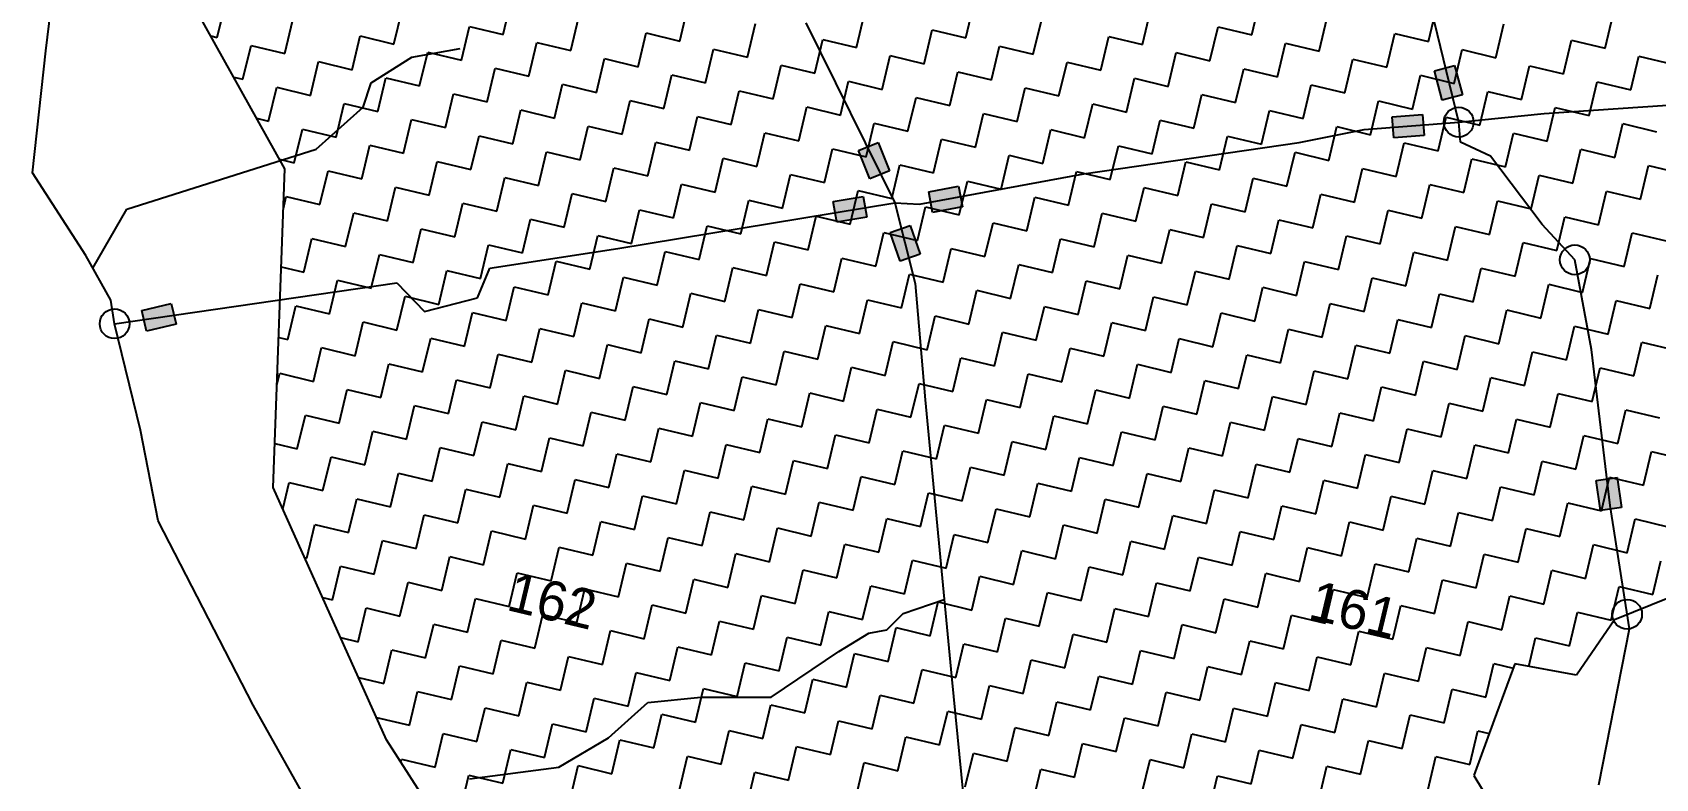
# Model space of a CAD drawing. Header units: metres. Extents: x 318142 to 321969, y 1858939 to 1863690.
# Drawn here: x 318315 to 319083, y 1861377 to 1861730 of the extents above; entities that cross this region are included whole.
import ezdxf

# ---------------------------------------------------------------- set-up
doc = ezdxf.new("R2010")
doc.units = ezdxf.units.M
for name, color, linetype in [('LINE_WATER', 4, 'Continuous'), ('POLY_HATCH', 12, 'Continuous'), ('POLY_PARCEL', 6, 'Continuous'), ('TEXT_PARCEL', 7, 'Continuous'), ('V_BOUND_LINE', 7, 'Continuous')]:
    doc.layers.add(name, color=color, linetype=linetype)
doc.styles.add('TEXT_MAP', font='')
doc.styles.get('TEXT_MAP').set_extended_font_data('Kruti Dev 050')

msp = doc.modelspace()

# ---------------------------------------------------------------- hatches: boundary and pattern name
for points in [[(318982.4, 1861697.92), (318992.02, 1861700.46), (318988.36, 1861714.37), (318978.74, 1861711.84)], [(318973.88, 1861681.31), (318973.11, 1861691.23), (318958.77, 1861690.11), (318959.54, 1861680.19)], [(318711.69, 1861660.8), (318720.92, 1861664.52), (318715.56, 1861677.86), (318706.32, 1861674.15)], [(318739.48, 1861654.64), (318741.28, 1861644.85), (318755.43, 1861647.45), (318753.63, 1861657.24)], [(318710.18, 1861642.57), (318708.53, 1861652.38), (318694.34, 1861649.99), (318696, 1861640.18)], [(318730.68, 1861638.62), (318721.29, 1861635.33), (318726.04, 1861621.75), (318735.43, 1861625.04)], [(318367.1, 1861598.44), (318369.37, 1861588.75), (318383.38, 1861592.03), (318381.11, 1861601.71)], [(319057.4, 1861503.86), (319067.25, 1861505.27), (319065.22, 1861519.51), (319055.37, 1861518.1)]]:
    msp.add_hatch(color=256).paths.add_polyline_path(points)

# ---------------------------------------------------------------- linework, layer by layer
for p, q in [((318978.74, 1861711.84), (318988.36, 1861714.37)), ((318982.4, 1861697.92), (318978.74, 1861711.84)), ((318988.36, 1861714.37), (318992.02, 1861700.46)), ((318992.02, 1861700.46), (318982.4, 1861697.92)), ((318958.77, 1861690.11), (318973.11, 1861691.23)), ((318959.54, 1861680.19), (318958.77, 1861690.11)), ((318973.11, 1861691.23), (318973.88, 1861681.31)), ((318973.88, 1861681.31), (318959.54, 1861680.19)), ((318706.32, 1861674.15), (318715.56, 1861677.86)), ((318711.69, 1861660.8), (318706.32, 1861674.15)), ((318715.56, 1861677.86), (318720.92, 1861664.52)), ((318720.92, 1861664.52), (318711.69, 1861660.8)), ((318739.48, 1861654.64), (318753.63, 1861657.24)), ((318753.63, 1861657.24), (318755.43, 1861647.45)), ((318694.34, 1861649.99), (318708.53, 1861652.38)), ((318696, 1861640.18), (318694.34, 1861649.99)), ((318708.53, 1861652.38), (318710.18, 1861642.57)), ((318741.28, 1861644.85), (318739.48, 1861654.64)), ((318710.18, 1861642.57), (318696, 1861640.18)), ((318755.43, 1861647.45), (318741.28, 1861644.85)), ((318721.29, 1861635.33), (318730.68, 1861638.62)), ((318726.04, 1861621.75), (318721.29, 1861635.33)), ((318730.68, 1861638.62), (318735.43, 1861625.04)), ((318735.43, 1861625.04), (318726.04, 1861621.75)), ((318367.1, 1861598.44), (318381.11, 1861601.71)), ((318369.37, 1861588.75), (318367.1, 1861598.44)), ((318381.11, 1861601.71), (318383.38, 1861592.03)), ((318383.38, 1861592.03), (318369.37, 1861588.75)), ((319055.37, 1861518.1), (319065.22, 1861519.51)), ((319065.22, 1861519.51), (319067.25, 1861505.27)), ((319057.4, 1861503.86), (319055.37, 1861518.1)), ((319067.25, 1861505.27), (319057.4, 1861503.86))]:
    msp.add_line(p, q)
for centre in [(318990.27, 1861687.57), (319045.23, 1861622.41), (318354.28, 1861592.2), (319069.95, 1861454.77)]:
    msp.add_circle(centre, 7.04)
at = {"layer": 'LINE_WATER'}
for p, q in [((318494.96, 1861718.36), (318517.84, 1861722.45)), ((318475.69, 1861706.18), (318494.96, 1861718.36)), ((318471.85, 1861694.57), (318475.69, 1861706.18)), ((318449.69, 1861674.8), (318471.85, 1861694.57)), ((318360.09, 1861646.45), (318449.69, 1861674.8)), ((318344, 1861618.5), (318360.09, 1861646.45)), ((318727.36, 1861455.2), (318746.85, 1861461.71)), ((318719.68, 1861447.48), (318727.36, 1861455.2)), ((318696.95, 1861437.15), (318711.11, 1861445.84)), ((318711.11, 1861445.84), (318719.68, 1861447.48)), ((318664.96, 1861415.61), (318696.95, 1861437.15)), ((318587.97, 1861396.34), (318606.55, 1861413.07)), ((318606.55, 1861413.07), (318631.64, 1861415.62)), ((318631.64, 1861415.62), (318664.96, 1861415.61)), ((318564.44, 1861382.47), (318587.97, 1861396.34)), ((318522.13, 1861376.96), (318564.44, 1861382.47))]:
    msp.add_line(p, q, dxfattribs=at)
at = {"layer": 'POLY_HATCH'}
for p, q in [((318434.85, 1861665.42), (318387.99, 1861749.61)), ((318429.29, 1861514.69), (318434.85, 1861665.42)), ((318482.99, 1861395.42), (318429.29, 1861514.69)), ((319090.23, 1861462.7), (319064.02, 1861452.07)), ((319064.02, 1861452.07), (319045.95, 1861425.97)), ((319016.78, 1861431.25), (319007.09, 1861404.84)), ((319045.95, 1861425.97), (319016.78, 1861431.25)), ((319007.09, 1861404.84), (318997.4, 1861378.43)), ((318540.68, 1861305.6), (318482.99, 1861395.42)), ((318997.4, 1861378.43), (319012.01, 1861354.66))]:
    msp.add_line(p, q, dxfattribs=at)
at = {"layer": 'POLY_HATCH', "linetype": 'Continuous'}
for p, q in [((318402.87, 1861727.62), (318406.68, 1861743.58)), ((318538.16, 1861729.04), (318541.97, 1861745)), ((318621.77, 1861725.94), (318625.58, 1861741.9)), ((318757.06, 1861727.36), (318760.87, 1861743.32)), ((318892.35, 1861728.78), (318896.17, 1861744.74)), ((318975.96, 1861725.68), (318979.77, 1861741.64)), ((318434.79, 1861719.99), (318438.6, 1861735.95)), ((318486.47, 1861724.52), (318490.29, 1861740.48)), ((318570.08, 1861721.42), (318573.89, 1861737.37)), ((318653.68, 1861718.31), (318657.5, 1861734.27)), ((318705.37, 1861722.84), (318709.18, 1861738.79)), ((318788.98, 1861719.73), (318792.79, 1861735.69)), ((318840.67, 1861724.26), (318844.48, 1861740.22)), ((318924.27, 1861721.15), (318928.08, 1861737.11)), ((319007.88, 1861718.05), (319011.69, 1861734.01)), ((319059.56, 1861722.58), (319063.38, 1861738.53)), ((318399.82, 1861728.35), (318402.87, 1861727.62)), ((318466.7, 1861712.37), (318470.51, 1861728.33)), ((318470.51, 1861728.33), (318486.47, 1861724.52)), ((318518.39, 1861716.89), (318522.2, 1861732.85)), ((318522.2, 1861732.85), (318538.16, 1861729.04)), ((318602, 1861713.79), (318605.81, 1861729.75)), ((318605.81, 1861729.75), (318621.77, 1861725.94)), ((318685.6, 1861710.69), (318689.41, 1861726.65)), ((318689.41, 1861726.65), (318705.37, 1861722.84)), ((318737.29, 1861715.21), (318741.1, 1861731.17)), ((318741.1, 1861731.17), (318757.06, 1861727.36)), ((318820.89, 1861712.11), (318824.71, 1861728.07)), ((318824.71, 1861728.07), (318840.67, 1861724.26)), ((318872.58, 1861716.63), (318876.39, 1861732.59)), ((318876.39, 1861732.59), (318892.35, 1861728.78)), ((318956.19, 1861713.53), (318960, 1861729.49)), ((318960, 1861729.49), (318975.96, 1861725.68)), ((319039.79, 1861710.43), (319043.61, 1861726.39)), ((319043.61, 1861726.39), (319059.56, 1861722.58)), ((318415.01, 1861707.85), (318418.83, 1861723.81)), ((318418.83, 1861723.81), (318434.79, 1861719.99)), ((318498.62, 1861704.75), (318502.43, 1861720.7)), ((318502.43, 1861720.7), (318518.39, 1861716.89)), ((318550.31, 1861709.27), (318554.12, 1861725.23)), ((318554.12, 1861725.23), (318570.08, 1861721.42)), ((318633.91, 1861706.17), (318637.73, 1861722.13)), ((318637.73, 1861722.13), (318653.68, 1861718.31)), ((318717.52, 1861703.07), (318721.33, 1861719.02)), ((318721.33, 1861719.02), (318737.29, 1861715.21)), ((318769.21, 1861707.59), (318773.02, 1861723.55)), ((318773.02, 1861723.55), (318788.98, 1861719.73)), ((318852.81, 1861704.49), (318856.62, 1861720.44)), ((318856.62, 1861720.44), (318872.58, 1861716.63)), ((318904.5, 1861709.01), (318908.31, 1861724.97)), ((318908.31, 1861724.97), (318924.27, 1861721.15)), ((318988.11, 1861705.91), (318991.92, 1861721.86)), ((318991.92, 1861721.86), (319007.88, 1861718.05)), ((319071.71, 1861702.8), (319075.52, 1861718.76)), ((319075.52, 1861718.76), (319091.48, 1861714.95)), ((318446.93, 1861700.22), (318450.74, 1861716.18)), ((318450.74, 1861716.18), (318466.7, 1861712.37)), ((318530.54, 1861697.12), (318534.35, 1861713.08)), ((318534.35, 1861713.08), (318550.31, 1861709.27)), ((318582.23, 1861701.64), (318586.04, 1861717.6)), ((318586.04, 1861717.6), (318602, 1861713.79)), ((318665.83, 1861698.54), (318669.64, 1861714.5)), ((318669.64, 1861714.5), (318685.6, 1861710.69)), ((318749.44, 1861695.44), (318753.25, 1861711.4)), ((318753.25, 1861711.4), (318769.21, 1861707.59)), ((318801.12, 1861699.96), (318804.94, 1861715.92)), ((318804.94, 1861715.92), (318820.89, 1861712.11)), ((318884.73, 1861696.86), (318888.54, 1861712.82)), ((318888.54, 1861712.82), (318904.5, 1861709.01)), ((318936.42, 1861701.38), (318940.23, 1861717.34)), ((318940.23, 1861717.34), (318956.19, 1861713.53)), ((319020.02, 1861698.28), (319023.83, 1861714.24)), ((319023.83, 1861714.24), (319039.79, 1861710.43)), ((318410.65, 1861708.89), (318415.01, 1861707.85)), ((318427.16, 1861688.08), (318430.97, 1861704.04)), ((318430.97, 1861704.04), (318446.93, 1861700.22)), ((318478.85, 1861692.6), (318482.66, 1861708.56)), ((318482.66, 1861708.56), (318498.62, 1861704.75)), ((318562.45, 1861689.5), (318566.27, 1861705.46)), ((318566.27, 1861705.46), (318582.23, 1861701.64)), ((318614.14, 1861694.02), (318617.95, 1861709.98)), ((318617.95, 1861709.98), (318633.91, 1861706.17)), ((318697.75, 1861690.92), (318701.56, 1861706.88)), ((318701.56, 1861706.88), (318717.52, 1861703.07)), ((318781.35, 1861687.82), (318785.17, 1861703.78)), ((318785.17, 1861703.78), (318801.12, 1861699.96)), ((318833.04, 1861692.34), (318836.85, 1861708.3)), ((318836.85, 1861708.3), (318852.81, 1861704.49)), ((318916.65, 1861689.24), (318920.46, 1861705.2)), ((318920.46, 1861705.2), (318936.42, 1861701.38)), ((318968.33, 1861693.76), (318972.15, 1861709.72)), ((318972.15, 1861709.72), (318988.11, 1861705.91)), ((319051.94, 1861690.66), (319055.75, 1861706.62)), ((319055.75, 1861706.62), (319071.71, 1861702.8)), ((318459.08, 1861680.45), (318462.89, 1861696.41)), ((318462.89, 1861696.41), (318478.85, 1861692.6)), ((318510.77, 1861684.98), (318514.58, 1861700.93)), ((318514.58, 1861700.93), (318530.54, 1861697.12)), ((318594.37, 1861681.87), (318598.18, 1861697.83)), ((318598.18, 1861697.83), (318614.14, 1861694.02)), ((318646.06, 1861686.4), (318649.87, 1861702.35)), ((318649.87, 1861702.35), (318665.83, 1861698.54)), ((318729.67, 1861683.29), (318733.48, 1861699.25)), ((318733.48, 1861699.25), (318749.44, 1861695.44)), ((318813.27, 1861680.19), (318817.08, 1861696.15)), ((318817.08, 1861696.15), (318833.04, 1861692.34)), ((318864.96, 1861684.71), (318868.77, 1861700.67)), ((318868.77, 1861700.67), (318884.73, 1861696.86)), ((318948.56, 1861681.61), (318952.38, 1861697.57)), ((318952.38, 1861697.57), (318968.33, 1861693.76)), ((319000.25, 1861686.14), (319004.06, 1861702.09)), ((319004.06, 1861702.09), (319020.02, 1861698.28)), ((318421.49, 1861689.43), (318427.16, 1861688.08)), ((318491, 1861672.83), (318494.81, 1861688.79)), ((318494.81, 1861688.79), (318510.77, 1861684.98)), ((318542.68, 1861677.35), (318546.5, 1861693.31)), ((318546.5, 1861693.31), (318562.45, 1861689.5)), ((318626.29, 1861674.25), (318630.1, 1861690.21)), ((318630.1, 1861690.21), (318646.06, 1861686.4)), ((318677.98, 1861678.77), (318681.79, 1861694.73)), ((318681.79, 1861694.73), (318697.75, 1861690.92)), ((318761.58, 1861675.67), (318765.39, 1861691.63)), ((318765.39, 1861691.63), (318781.35, 1861687.82)), ((318845.19, 1861672.57), (318849, 1861688.53)), ((318849, 1861688.53), (318864.96, 1861684.71)), ((318896.88, 1861677.09), (318900.69, 1861693.05)), ((318900.69, 1861693.05), (318916.65, 1861689.24)), ((318980.48, 1861673.99), (318984.29, 1861689.95)), ((318984.29, 1861689.95), (319000.25, 1861686.14)), ((319032.17, 1861678.51), (319035.98, 1861694.47)), ((319035.98, 1861694.47), (319051.94, 1861690.66)), ((318439.31, 1861668.31), (318443.12, 1861684.27)), ((318443.12, 1861684.27), (318459.08, 1861680.45)), ((318522.91, 1861665.2), (318526.72, 1861681.16)), ((318526.72, 1861681.16), (318542.68, 1861677.35)), ((318574.6, 1861669.73), (318578.41, 1861685.69)), ((318578.41, 1861685.69), (318594.37, 1861681.87)), ((318658.21, 1861666.63), (318662.02, 1861682.58)), ((318662.02, 1861682.58), (318677.98, 1861678.77)), ((318709.89, 1861671.15), (318713.71, 1861687.11)), ((318713.71, 1861687.11), (318729.67, 1861683.29)), ((318793.5, 1861668.05), (318797.31, 1861684)), ((318797.31, 1861684), (318813.27, 1861680.19)), ((318877.11, 1861664.94), (318880.92, 1861680.9)), ((318880.92, 1861680.9), (318896.88, 1861677.09)), ((318928.79, 1861669.47), (318932.61, 1861685.43)), ((318932.61, 1861685.43), (318948.56, 1861681.61)), ((319012.4, 1861666.36), (319016.21, 1861682.32)), ((319016.21, 1861682.32), (319032.17, 1861678.51)), ((319064.09, 1861670.89), (319067.9, 1861686.85)), ((319067.9, 1861686.85), (319083.86, 1861683.03)), ((318471.22, 1861660.68), (318475.04, 1861676.64)), ((318475.04, 1861676.64), (318491, 1861672.83)), ((318554.83, 1861657.58), (318558.64, 1861673.54)), ((318558.64, 1861673.54), (318574.6, 1861669.73)), ((318606.52, 1861662.1), (318610.33, 1861678.06)), ((318610.33, 1861678.06), (318626.29, 1861674.25)), ((318690.12, 1861659), (318693.94, 1861674.96)), ((318693.94, 1861674.96), (318709.89, 1861671.15)), ((318741.81, 1861663.52), (318745.62, 1861679.48)), ((318745.62, 1861679.48), (318761.58, 1861675.67)), ((318825.42, 1861660.42), (318829.23, 1861676.38)), ((318829.23, 1861676.38), (318845.19, 1861672.57)), ((318909.02, 1861657.32), (318912.83, 1861673.28)), ((318912.83, 1861673.28), (318928.79, 1861669.47)), ((318960.71, 1861661.84), (318964.52, 1861677.8)), ((318964.52, 1861677.8), (318980.48, 1861673.99)), ((319044.32, 1861658.74), (319048.13, 1861674.7)), ((319048.13, 1861674.7), (319064.09, 1861670.89)), ((318432.32, 1861669.98), (318439.31, 1861668.31)), ((318503.14, 1861653.06), (318506.95, 1861669.02)), ((318506.95, 1861669.02), (318522.91, 1861665.2)), ((318586.75, 1861649.96), (318590.56, 1861665.92)), ((318590.56, 1861665.92), (318606.52, 1861662.1)), ((318638.44, 1861654.48), (318642.25, 1861670.44)), ((318642.25, 1861670.44), (318658.21, 1861666.63)), ((318722.04, 1861651.38), (318725.85, 1861667.34)), ((318725.85, 1861667.34), (318741.81, 1861663.52)), ((318773.73, 1861655.9), (318777.54, 1861671.86)), ((318777.54, 1861671.86), (318793.5, 1861668.05)), ((318857.33, 1861652.8), (318861.15, 1861668.76)), ((318861.15, 1861668.76), (318877.11, 1861664.94)), ((318940.94, 1861649.7), (318944.75, 1861665.65)), ((318944.75, 1861665.65), (318960.71, 1861661.84)), ((318992.63, 1861654.22), (318996.44, 1861670.18)), ((318996.44, 1861670.18), (319012.4, 1861666.36)), ((319076.23, 1861651.12), (319080.05, 1861667.08)), ((319080.05, 1861667.08), (319096, 1861663.26)), ((318451.45, 1861648.54), (318455.27, 1861664.49)), ((318455.27, 1861664.49), (318471.22, 1861660.68)), ((318535.06, 1861645.43), (318538.87, 1861661.39)), ((318538.87, 1861661.39), (318554.83, 1861657.58)), ((318618.66, 1861642.33), (318622.48, 1861658.29)), ((318622.48, 1861658.29), (318638.44, 1861654.48)), ((318670.35, 1861646.85), (318674.16, 1861662.81)), ((318674.16, 1861662.81), (318690.12, 1861659)), ((318753.96, 1861643.75), (318757.77, 1861659.71)), ((318757.77, 1861659.71), (318773.73, 1861655.9)), ((318805.65, 1861648.28), (318809.46, 1861664.23)), ((318809.46, 1861664.23), (318825.42, 1861660.42)), ((318889.25, 1861645.17), (318893.06, 1861661.13)), ((318893.06, 1861661.13), (318909.02, 1861657.32)), ((318972.86, 1861642.07), (318976.67, 1861658.03)), ((318976.67, 1861658.03), (318992.63, 1861654.22)), ((319024.55, 1861646.59), (319028.36, 1861662.55)), ((319028.36, 1861662.55), (319044.32, 1861658.74)), ((318434.16, 1861646.77), (318435.5, 1861652.35)), ((318435.5, 1861652.35), (318451.45, 1861648.54)), ((318483.37, 1861640.91), (318487.18, 1861656.87)), ((318487.18, 1861656.87), (318503.14, 1861653.06)), ((318566.98, 1861637.81), (318570.79, 1861653.77)), ((318570.79, 1861653.77), (318586.75, 1861649.96)), ((318650.58, 1861634.71), (318654.39, 1861650.67)), ((318654.39, 1861650.67), (318670.35, 1861646.85)), ((318702.27, 1861639.23), (318706.08, 1861655.19)), ((318706.08, 1861655.19), (318722.04, 1861651.38)), ((318785.88, 1861636.13), (318789.69, 1861652.09)), ((318789.69, 1861652.09), (318805.65, 1861648.28)), ((318837.56, 1861640.65), (318841.38, 1861656.61)), ((318841.38, 1861656.61), (318857.33, 1861652.8)), ((318921.17, 1861637.55), (318924.98, 1861653.51)), ((318924.98, 1861653.51), (318940.94, 1861649.7)), ((319004.77, 1861634.45), (319008.59, 1861650.41)), ((319008.59, 1861650.41), (319024.55, 1861646.59)), ((319056.46, 1861638.97), (319060.27, 1861654.93)), ((319060.27, 1861654.93), (319076.23, 1861651.12)), ((318463.6, 1861628.77), (318467.41, 1861644.72)), ((318467.41, 1861644.72), (318483.37, 1861640.91)), ((318515.29, 1861633.29), (318519.1, 1861649.25)), ((318519.1, 1861649.25), (318535.06, 1861645.43)), ((318598.89, 1861630.19), (318602.71, 1861646.14)), ((318602.71, 1861646.14), (318618.66, 1861642.33)), ((318682.5, 1861627.08), (318686.31, 1861643.04)), ((318686.31, 1861643.04), (318702.27, 1861639.23)), ((318734.19, 1861631.61), (318738, 1861647.56)), ((318738, 1861647.56), (318753.96, 1861643.75)), ((318817.79, 1861628.5), (318821.6, 1861644.46)), ((318821.6, 1861644.46), (318837.56, 1861640.65)), ((318869.48, 1861633.03), (318873.29, 1861648.99)), ((318873.29, 1861648.99), (318889.25, 1861645.17)), ((318953.09, 1861629.93), (318956.9, 1861645.88)), ((318956.9, 1861645.88), (318972.86, 1861642.07)), ((319036.69, 1861626.82), (319040.5, 1861642.78)), ((319040.5, 1861642.78), (319056.46, 1861638.97)), ((318495.52, 1861621.14), (318499.33, 1861637.1)), ((318499.33, 1861637.1), (318515.29, 1861633.29)), ((318547.21, 1861625.66), (318551.02, 1861641.62)), ((318551.02, 1861641.62), (318566.98, 1861637.81)), ((318630.81, 1861622.56), (318634.62, 1861638.52)), ((318634.62, 1861638.52), (318650.58, 1861634.71)), ((318714.42, 1861619.46), (318718.23, 1861635.42)), ((318718.23, 1861635.42), (318734.19, 1861631.61)), ((318766.1, 1861623.98), (318769.92, 1861639.94)), ((318769.92, 1861639.94), (318785.88, 1861636.13)), ((318849.71, 1861620.88), (318853.52, 1861636.84)), ((318853.52, 1861636.84), (318869.48, 1861633.03)), ((318901.4, 1861625.4), (318905.21, 1861641.36)), ((318905.21, 1861641.36), (318921.17, 1861637.55)), ((318985, 1861622.3), (318988.82, 1861638.26)), ((318988.82, 1861638.26), (319004.77, 1861634.45)), ((319068.61, 1861619.2), (319072.42, 1861635.16)), ((319072.42, 1861635.16), (319088.38, 1861631.35)), ((318443.83, 1861616.62), (318447.64, 1861632.58)), ((318447.64, 1861632.58), (318463.6, 1861628.77)), ((318527.44, 1861613.52), (318531.25, 1861629.48)), ((318531.25, 1861629.48), (318547.21, 1861625.66)), ((318579.12, 1861618.04), (318582.94, 1861634)), ((318582.94, 1861634), (318598.89, 1861630.19)), ((318611.04, 1861610.41), (318614.85, 1861626.37)), ((318614.85, 1861626.37), (318630.81, 1861622.56)), ((318662.73, 1861614.94), (318666.54, 1861630.9)), ((318666.54, 1861630.9), (318682.5, 1861627.08)), ((318746.33, 1861611.84), (318750.15, 1861627.79)), ((318750.15, 1861627.79), (318766.1, 1861623.98)), ((318798.02, 1861616.36), (318801.83, 1861632.32)), ((318801.83, 1861632.32), (318817.79, 1861628.5)), ((318881.63, 1861613.26), (318885.44, 1861629.21)), ((318885.44, 1861629.21), (318901.4, 1861625.4)), ((318933.32, 1861617.78), (318937.13, 1861633.74)), ((318937.13, 1861633.74), (318953.09, 1861629.93)), ((319016.92, 1861614.68), (319020.73, 1861630.64)), ((319020.73, 1861630.64), (319036.69, 1861626.82)), ((318433.14, 1861619.17), (318443.83, 1861616.62)), ((318475.75, 1861608.99), (318479.56, 1861624.95)), ((318479.56, 1861624.95), (318495.52, 1861621.14)), ((318559.35, 1861605.89), (318563.16, 1861621.85)), ((318563.16, 1861621.85), (318579.12, 1861618.04)), ((318642.96, 1861602.79), (318646.77, 1861618.75)), ((318646.77, 1861618.75), (318662.73, 1861614.94)), ((318694.65, 1861607.31), (318698.46, 1861623.27)), ((318698.46, 1861623.27), (318714.42, 1861619.46)), ((318778.25, 1861604.21), (318782.06, 1861620.17)), ((318782.06, 1861620.17), (318798.02, 1861616.36)), ((318829.94, 1861608.73), (318833.75, 1861624.69)), ((318833.75, 1861624.69), (318849.71, 1861620.88)), ((318913.54, 1861605.63), (318917.36, 1861621.59)), ((318917.36, 1861621.59), (318933.32, 1861617.78)), ((318965.23, 1861610.15), (318969.05, 1861626.11)), ((318969.05, 1861626.11), (318985, 1861622.3)), ((319048.84, 1861607.05), (319052.65, 1861623.01)), ((319052.65, 1861623.01), (319068.61, 1861619.2)), ((318455.98, 1861596.85), (318459.79, 1861612.81)), ((318459.79, 1861612.81), (318475.75, 1861608.99)), ((318507.66, 1861601.37), (318511.48, 1861617.33)), ((318511.48, 1861617.33), (318527.44, 1861613.52)), ((318591.27, 1861598.27), (318595.08, 1861614.23)), ((318595.08, 1861614.23), (318611.04, 1861610.41)), ((318674.88, 1861595.17), (318678.69, 1861611.13)), ((318678.69, 1861611.13), (318694.65, 1861607.31)), ((318726.56, 1861599.69), (318730.38, 1861615.65)), ((318730.38, 1861615.65), (318746.33, 1861611.84)), ((318810.17, 1861596.59), (318813.98, 1861612.55)), ((318813.98, 1861612.55), (318829.94, 1861608.73)), ((318861.86, 1861601.11), (318865.67, 1861617.07)), ((318865.67, 1861617.07), (318881.63, 1861613.26)), ((318945.46, 1861598.01), (318949.27, 1861613.97)), ((318949.27, 1861613.97), (318965.23, 1861610.15)), ((318997.15, 1861602.53), (319000.96, 1861618.49)), ((319000.96, 1861618.49), (319016.92, 1861614.68)), ((319080.76, 1861599.43), (319084.57, 1861615.39)), ((318487.89, 1861589.22), (318491.71, 1861605.18)), ((318491.71, 1861605.18), (318507.66, 1861601.37)), ((318539.58, 1861593.75), (318543.39, 1861609.7)), ((318543.39, 1861609.7), (318559.35, 1861605.89)), ((318623.19, 1861590.64), (318627, 1861606.6)), ((318627, 1861606.6), (318642.96, 1861602.79)), ((318706.79, 1861587.54), (318710.6, 1861603.5)), ((318710.6, 1861603.5), (318726.56, 1861599.69)), ((318758.48, 1861592.06), (318762.29, 1861608.02)), ((318762.29, 1861608.02), (318778.25, 1861604.21)), ((318842.09, 1861588.96), (318845.9, 1861604.92)), ((318845.9, 1861604.92), (318861.86, 1861601.11)), ((318893.77, 1861593.49), (318897.59, 1861609.44)), ((318897.59, 1861609.44), (318913.54, 1861605.63)), ((318977.38, 1861590.38), (318981.19, 1861606.34)), ((318981.19, 1861606.34), (318997.15, 1861602.53)), ((319029.07, 1861594.91), (319032.88, 1861610.86)), ((319032.88, 1861610.86), (319048.84, 1861607.05)), ((318436.21, 1861584.7), (318440.02, 1861600.66)), ((318440.02, 1861600.66), (318455.98, 1861596.85)), ((318519.81, 1861581.6), (318523.62, 1861597.56)), ((318523.62, 1861597.56), (318539.58, 1861593.75)), ((318571.5, 1861586.12), (318575.31, 1861602.08)), ((318575.31, 1861602.08), (318591.27, 1861598.27)), ((318655.1, 1861583.02), (318658.92, 1861598.98)), ((318658.92, 1861598.98), (318674.88, 1861595.17)), ((318738.71, 1861579.92), (318742.52, 1861595.88)), ((318742.52, 1861595.88), (318758.48, 1861592.06)), ((318790.4, 1861584.44), (318794.21, 1861600.4)), ((318794.21, 1861600.4), (318810.17, 1861596.59)), ((318874, 1861581.34), (318877.82, 1861597.3)), ((318877.82, 1861597.3), (318893.77, 1861593.49)), ((318925.69, 1861585.86), (318929.5, 1861601.82)), ((318929.5, 1861601.82), (318945.46, 1861598.01)), ((319009.3, 1861582.76), (319013.11, 1861598.72)), ((319013.11, 1861598.72), (319029.07, 1861594.91)), ((319060.98, 1861587.28), (319064.8, 1861603.24)), ((319064.8, 1861603.24), (319080.76, 1861599.43)), ((318468.12, 1861577.08), (318471.94, 1861593.04)), ((318471.94, 1861593.04), (318487.89, 1861589.22)), ((318551.73, 1861573.98), (318555.54, 1861589.93)), ((318555.54, 1861589.93), (318571.5, 1861586.12)), ((318603.42, 1861578.5), (318607.23, 1861594.46)), ((318607.23, 1861594.46), (318623.19, 1861590.64)), ((318687.02, 1861575.4), (318690.83, 1861591.35)), ((318690.83, 1861591.35), (318706.79, 1861587.54)), ((318770.63, 1861572.29), (318774.44, 1861588.25)), ((318774.44, 1861588.25), (318790.4, 1861584.44)), ((318822.32, 1861576.82), (318826.13, 1861592.78)), ((318826.13, 1861592.78), (318842.09, 1861588.96)), ((318905.92, 1861573.71), (318909.73, 1861589.67)), ((318909.73, 1861589.67), (318925.69, 1861585.86)), ((318957.61, 1861578.24), (318961.42, 1861594.2)), ((318961.42, 1861594.2), (318977.38, 1861590.38)), ((319041.21, 1861575.14), (319045.03, 1861591.09)), ((319045.03, 1861591.09), (319060.98, 1861587.28)), ((318431.91, 1861585.73), (318436.21, 1861584.7)), ((318448.35, 1861564.93), (318452.16, 1861580.89)), ((318452.16, 1861580.89), (318468.12, 1861577.08)), ((318500.04, 1861569.45), (318503.85, 1861585.41)), ((318503.85, 1861585.41), (318519.81, 1861581.6)), ((318583.65, 1861566.35), (318587.46, 1861582.31)), ((318587.46, 1861582.31), (318603.42, 1861578.5)), ((318635.33, 1861570.87), (318639.15, 1861586.83)), ((318639.15, 1861586.83), (318655.1, 1861583.02)), ((318718.94, 1861567.77), (318722.75, 1861583.73)), ((318722.75, 1861583.73), (318738.71, 1861579.92)), ((318802.54, 1861564.67), (318806.36, 1861580.63)), ((318806.36, 1861580.63), (318822.32, 1861576.82)), ((318854.23, 1861569.19), (318858.04, 1861585.15)), ((318858.04, 1861585.15), (318874, 1861581.34)), ((318937.84, 1861566.09), (318941.65, 1861582.05)), ((318941.65, 1861582.05), (318957.61, 1861578.24)), ((318989.53, 1861570.61), (318993.34, 1861586.57)), ((318993.34, 1861586.57), (319009.3, 1861582.76)), ((319073.13, 1861567.51), (319076.94, 1861583.47)), ((319076.94, 1861583.47), (319092.9, 1861579.66)), ((318480.27, 1861557.31), (318484.08, 1861573.26)), ((318484.08, 1861573.26), (318500.04, 1861569.45)), ((318531.96, 1861561.83), (318535.77, 1861577.79)), ((318535.77, 1861577.79), (318551.73, 1861573.98)), ((318615.56, 1861558.73), (318619.38, 1861574.69)), ((318619.38, 1861574.69), (318635.33, 1861570.87)), ((318667.25, 1861563.25), (318671.06, 1861579.21)), ((318671.06, 1861579.21), (318687.02, 1861575.4)), ((318750.86, 1861560.15), (318754.67, 1861576.11)), ((318754.67, 1861576.11), (318770.63, 1861572.29)), ((318834.46, 1861557.05), (318838.27, 1861573)), ((318838.27, 1861573), (318854.23, 1861569.19)), ((318886.15, 1861561.57), (318889.96, 1861577.53)), ((318889.96, 1861577.53), (318905.92, 1861573.71)), ((318969.76, 1861558.47), (318973.57, 1861574.42)), ((318973.57, 1861574.42), (318989.53, 1861570.61)), ((319021.44, 1861562.99), (319025.26, 1861578.95)), ((319025.26, 1861578.95), (319041.21, 1861575.14)), ((318431.08, 1861563.24), (318432.39, 1861568.74)), ((318432.39, 1861568.74), (318448.35, 1861564.93)), ((318512.19, 1861549.68), (318516, 1861565.64)), ((318516, 1861565.64), (318531.96, 1861561.83)), ((318563.87, 1861554.2), (318567.69, 1861570.16)), ((318567.69, 1861570.16), (318583.65, 1861566.35)), ((318647.48, 1861551.1), (318651.29, 1861567.06)), ((318651.29, 1861567.06), (318667.25, 1861563.25)), ((318699.17, 1861555.63), (318702.98, 1861571.58)), ((318702.98, 1861571.58), (318718.94, 1861567.77)), ((318782.77, 1861552.52), (318786.59, 1861568.48)), ((318786.59, 1861568.48), (318802.54, 1861564.67)), ((318866.38, 1861549.42), (318870.19, 1861565.38)), ((318870.19, 1861565.38), (318886.15, 1861561.57)), ((318918.07, 1861553.94), (318921.88, 1861569.9)), ((318921.88, 1861569.9), (318937.84, 1861566.09)), ((319001.67, 1861550.84), (319005.48, 1861566.8)), ((319005.48, 1861566.8), (319021.44, 1861562.99)), ((319053.36, 1861555.36), (319057.17, 1861571.32)), ((319057.17, 1861571.32), (319073.13, 1861567.51)), ((318460.5, 1861545.16), (318464.31, 1861561.12)), ((318464.31, 1861561.12), (318480.27, 1861557.31)), ((318544.1, 1861542.06), (318547.92, 1861558.02)), ((318547.92, 1861558.02), (318563.87, 1861554.2)), ((318595.79, 1861546.58), (318599.6, 1861562.54)), ((318599.6, 1861562.54), (318615.56, 1861558.73)), ((318679.4, 1861543.48), (318683.21, 1861559.44)), ((318683.21, 1861559.44), (318699.17, 1861555.63)), ((318731.09, 1861548), (318734.9, 1861563.96)), ((318734.9, 1861563.96), (318750.86, 1861560.15)), ((318814.69, 1861544.9), (318818.5, 1861560.86)), ((318818.5, 1861560.86), (318834.46, 1861557.05)), ((318898.3, 1861541.8), (318902.11, 1861557.76)), ((318902.11, 1861557.76), (318918.07, 1861553.94)), ((318949.98, 1861546.32), (318953.8, 1861562.28)), ((318953.8, 1861562.28), (318969.76, 1861558.47)), ((319033.59, 1861543.22), (319037.4, 1861559.18)), ((319037.4, 1861559.18), (319053.36, 1861555.36)), ((318492.42, 1861537.54), (318496.23, 1861553.49)), ((318496.23, 1861553.49), (318512.19, 1861549.68)), ((318576.02, 1861534.43), (318579.83, 1861550.39)), ((318579.83, 1861550.39), (318595.79, 1861546.58)), ((318627.71, 1861538.96), (318631.52, 1861554.91)), ((318631.52, 1861554.91), (318647.48, 1861551.1)), ((318711.31, 1861535.85), (318715.13, 1861551.81)), ((318715.13, 1861551.81), (318731.09, 1861548)), ((318763, 1861540.38), (318766.82, 1861556.34)), ((318766.82, 1861556.34), (318782.77, 1861552.52)), ((318846.61, 1861537.27), (318850.42, 1861553.23)), ((318850.42, 1861553.23), (318866.38, 1861549.42)), ((318930.21, 1861534.17), (318934.03, 1861550.13)), ((318934.03, 1861550.13), (318949.98, 1861546.32)), ((318981.9, 1861538.7), (318985.71, 1861554.65)), ((318985.71, 1861554.65), (319001.67, 1861550.84)), ((319065.51, 1861535.59), (319069.32, 1861551.55)), ((319069.32, 1861551.55), (319085.28, 1861547.74)), ((318440.73, 1861533.01), (318444.54, 1861548.97)), ((318444.54, 1861548.97), (318460.5, 1861545.16)), ((318524.33, 1861529.91), (318528.15, 1861545.87)), ((318528.15, 1861545.87), (318544.1, 1861542.06)), ((318607.94, 1861526.81), (318611.75, 1861542.77)), ((318611.75, 1861542.77), (318627.71, 1861538.96)), ((318659.63, 1861531.33), (318663.44, 1861547.29)), ((318663.44, 1861547.29), (318679.4, 1861543.48)), ((318743.23, 1861528.23), (318747.04, 1861544.19)), ((318747.04, 1861544.19), (318763, 1861540.38)), ((318794.92, 1861532.75), (318798.73, 1861548.71)), ((318798.73, 1861548.71), (318814.69, 1861544.9)), ((318878.53, 1861529.65), (318882.34, 1861545.61)), ((318882.34, 1861545.61), (318898.3, 1861541.8)), ((318962.13, 1861526.55), (318965.94, 1861542.51)), ((318965.94, 1861542.51), (318981.9, 1861538.7)), ((319013.82, 1861531.07), (319017.63, 1861547.03)), ((319017.63, 1861547.03), (319033.59, 1861543.22)), ((318430.06, 1861535.56), (318440.73, 1861533.01)), ((318472.65, 1861525.39), (318476.46, 1861541.35)), ((318476.46, 1861541.35), (318492.42, 1861537.54)), ((318556.25, 1861522.29), (318560.06, 1861538.25)), ((318560.06, 1861538.25), (318576.02, 1861534.43)), ((318639.86, 1861519.19), (318643.67, 1861535.14)), ((318643.67, 1861535.14), (318659.63, 1861531.33)), ((318691.54, 1861523.71), (318695.36, 1861539.67)), ((318695.36, 1861539.67), (318711.31, 1861535.85)), ((318775.15, 1861520.61), (318778.96, 1861536.56)), ((318778.96, 1861536.56), (318794.92, 1861532.75)), ((318826.84, 1861525.13), (318830.65, 1861541.09)), ((318830.65, 1861541.09), (318846.61, 1861537.27)), ((318910.44, 1861522.03), (318914.26, 1861537.99)), ((318914.26, 1861537.99), (318930.21, 1861534.17)), ((318994.05, 1861518.92), (318997.86, 1861534.88)), ((318997.86, 1861534.88), (319013.82, 1861531.07)), ((319045.74, 1861523.45), (319049.55, 1861539.41)), ((319049.55, 1861539.41), (319065.51, 1861535.59)), ((318452.87, 1861513.24), (318456.69, 1861529.2)), ((318456.69, 1861529.2), (318472.65, 1861525.39)), ((318504.56, 1861517.76), (318508.37, 1861533.72)), ((318508.37, 1861533.72), (318524.33, 1861529.91)), ((318588.17, 1861514.66), (318591.98, 1861530.62)), ((318591.98, 1861530.62), (318607.94, 1861526.81)), ((318671.77, 1861511.56), (318675.59, 1861527.52)), ((318675.59, 1861527.52), (318691.54, 1861523.71)), ((318723.46, 1861516.08), (318727.27, 1861532.04)), ((318727.27, 1861532.04), (318743.23, 1861528.23)), ((318807.07, 1861512.98), (318810.88, 1861528.94)), ((318810.88, 1861528.94), (318826.84, 1861525.13)), ((318858.75, 1861517.5), (318862.57, 1861533.46)), ((318862.57, 1861533.46), (318878.53, 1861529.65)), ((318942.36, 1861514.4), (318946.17, 1861530.36)), ((318946.17, 1861530.36), (318962.13, 1861526.55)), ((319025.97, 1861511.3), (319029.78, 1861527.26)), ((319029.78, 1861527.26), (319045.74, 1861523.45)), ((319077.65, 1861515.82), (319081.47, 1861531.78)), ((319081.47, 1861531.78), (319097.42, 1861527.97)), ((318484.79, 1861505.62), (318488.6, 1861521.58)), ((318488.6, 1861521.58), (318504.56, 1861517.76)), ((318536.48, 1861510.14), (318540.29, 1861526.1)), ((318540.29, 1861526.1), (318556.25, 1861522.29)), ((318620.09, 1861507.04), (318623.9, 1861523)), ((318623.9, 1861523), (318639.86, 1861519.19)), ((318703.69, 1861503.94), (318707.5, 1861519.9)), ((318707.5, 1861519.9), (318723.46, 1861516.08)), ((318755.38, 1861508.46), (318759.19, 1861524.42)), ((318759.19, 1861524.42), (318775.15, 1861520.61)), ((318838.98, 1861505.36), (318842.8, 1861521.32)), ((318842.8, 1861521.32), (318858.75, 1861517.5)), ((318890.67, 1861509.88), (318894.48, 1861525.84)), ((318894.48, 1861525.84), (318910.44, 1861522.03)), ((318974.28, 1861506.78), (318978.09, 1861522.74)), ((318978.09, 1861522.74), (318994.05, 1861518.92)), ((319057.88, 1861503.68), (319061.7, 1861519.64)), ((319061.7, 1861519.64), (319077.65, 1861515.82)), ((318433.9, 1861504.44), (318436.92, 1861517.05)), ((318436.92, 1861517.05), (318452.87, 1861513.24)), ((318516.71, 1861497.99), (318520.52, 1861513.95)), ((318520.52, 1861513.95), (318536.48, 1861510.14)), ((318568.4, 1861502.52), (318572.21, 1861518.48)), ((318572.21, 1861518.48), (318588.17, 1861514.66)), ((318652, 1861499.41), (318655.81, 1861515.37)), ((318655.81, 1861515.37), (318671.77, 1861511.56)), ((318735.61, 1861496.31), (318739.42, 1861512.27)), ((318739.42, 1861512.27), (318755.38, 1861508.46)), ((318787.3, 1861500.84), (318791.11, 1861516.79)), ((318791.11, 1861516.79), (318807.07, 1861512.98)), ((318870.9, 1861497.73), (318874.71, 1861513.69)), ((318874.71, 1861513.69), (318890.67, 1861509.88)), ((318922.59, 1861502.26), (318926.4, 1861518.21)), ((318926.4, 1861518.21), (318942.36, 1861514.4)), ((319006.2, 1861499.15), (319010.01, 1861515.11)), ((319010.01, 1861515.11), (319025.97, 1861511.3)), ((318465.02, 1861493.47), (318468.83, 1861509.43)), ((318468.83, 1861509.43), (318484.79, 1861505.62)), ((318548.63, 1861490.37), (318552.44, 1861506.33)), ((318552.44, 1861506.33), (318568.4, 1861502.52)), ((318600.31, 1861494.89), (318604.13, 1861510.85)), ((318604.13, 1861510.85), (318620.09, 1861507.04)), ((318683.92, 1861491.79), (318687.73, 1861507.75)), ((318687.73, 1861507.75), (318703.69, 1861503.94)), ((318767.53, 1861488.69), (318771.34, 1861504.65)), ((318771.34, 1861504.65), (318787.3, 1861500.84)), ((318819.21, 1861493.21), (318823.03, 1861509.17)), ((318823.03, 1861509.17), (318838.98, 1861505.36)), ((318902.82, 1861490.11), (318906.63, 1861506.07)), ((318906.63, 1861506.07), (318922.59, 1861502.26)), ((318954.51, 1861494.63), (318958.32, 1861510.59)), ((318958.32, 1861510.59), (318974.28, 1861506.78)), ((319038.11, 1861491.53), (319041.92, 1861507.49)), ((319041.92, 1861507.49), (319057.88, 1861503.68)), ((318445.25, 1861481.33), (318449.06, 1861497.28)), ((318449.06, 1861497.28), (318465.02, 1861493.47)), ((318496.94, 1861485.85), (318500.75, 1861501.81)), ((318500.75, 1861501.81), (318516.71, 1861497.99)), ((318580.54, 1861482.75), (318584.36, 1861498.7)), ((318584.36, 1861498.7), (318600.31, 1861494.89)), ((318632.23, 1861487.27), (318636.04, 1861503.23)), ((318636.04, 1861503.23), (318652, 1861499.41)), ((318715.84, 1861484.17), (318719.65, 1861500.12)), ((318719.65, 1861500.12), (318735.61, 1861496.31)), ((318799.44, 1861481.06), (318803.25, 1861497.02)), ((318803.25, 1861497.02), (318819.21, 1861493.21)), ((318851.13, 1861485.59), (318854.94, 1861501.55)), ((318854.94, 1861501.55), (318870.9, 1861497.73)), ((318934.74, 1861482.49), (318938.55, 1861498.44)), ((318938.55, 1861498.44), (318954.51, 1861494.63)), ((318986.42, 1861487.01), (318990.24, 1861502.97)), ((318990.24, 1861502.97), (319006.2, 1861499.15)), ((319070.03, 1861483.91), (319073.84, 1861499.86)), ((319073.84, 1861499.86), (319089.8, 1861496.05)), ((318477.17, 1861473.7), (318480.98, 1861489.66)), ((318480.98, 1861489.66), (318496.94, 1861485.85)), ((318528.86, 1861478.22), (318532.67, 1861494.18)), ((318532.67, 1861494.18), (318548.63, 1861490.37)), ((318612.46, 1861475.12), (318616.27, 1861491.08)), ((318616.27, 1861491.08), (318632.23, 1861487.27)), ((318664.15, 1861479.64), (318667.96, 1861495.6)), ((318667.96, 1861495.6), (318683.92, 1861491.79)), ((318747.75, 1861476.54), (318751.57, 1861492.5)), ((318751.57, 1861492.5), (318767.53, 1861488.69)), ((318831.36, 1861473.44), (318835.17, 1861489.4)), ((318835.17, 1861489.4), (318851.13, 1861485.59)), ((318883.05, 1861477.96), (318886.86, 1861493.92)), ((318886.86, 1861493.92), (318902.82, 1861490.11)), ((318966.65, 1861474.86), (318970.47, 1861490.82)), ((318970.47, 1861490.82), (318986.42, 1861487.01)), ((319018.34, 1861479.38), (319022.15, 1861495.34)), ((319022.15, 1861495.34), (319038.11, 1861491.53)), ((318444.19, 1861481.58), (318445.25, 1861481.33)), ((318509.09, 1861466.08), (318512.9, 1861482.04)), ((318512.9, 1861482.04), (318528.86, 1861478.22)), ((318560.77, 1861470.6), (318564.59, 1861486.56)), ((318564.59, 1861486.56), (318580.54, 1861482.75)), ((318644.38, 1861467.5), (318648.19, 1861483.46)), ((318648.19, 1861483.46), (318664.15, 1861479.64)), ((318696.07, 1861472.02), (318699.88, 1861487.98)), ((318699.88, 1861487.98), (318715.84, 1861484.17)), ((318779.67, 1861468.92), (318783.48, 1861484.88)), ((318783.48, 1861484.88), (318799.44, 1861481.06)), ((318863.28, 1861465.82), (318867.09, 1861481.77)), ((318867.09, 1861481.77), (318883.05, 1861477.96)), ((318914.97, 1861470.34), (318918.78, 1861486.3)), ((318918.78, 1861486.3), (318934.74, 1861482.49)), ((318998.57, 1861467.24), (319002.38, 1861483.2)), ((319002.38, 1861483.2), (319018.34, 1861479.38)), ((319050.26, 1861471.76), (319054.07, 1861487.72)), ((319054.07, 1861487.72), (319070.03, 1861483.91)), ((318457.4, 1861461.55), (318461.21, 1861477.51)), ((318461.21, 1861477.51), (318477.17, 1861473.7)), ((318541, 1861458.45), (318544.81, 1861474.41)), ((318544.81, 1861474.41), (318560.77, 1861470.6)), ((318592.69, 1861462.97), (318596.5, 1861478.93)), ((318596.5, 1861478.93), (318612.46, 1861475.12)), ((318676.3, 1861459.87), (318680.11, 1861475.83)), ((318680.11, 1861475.83), (318696.07, 1861472.02)), ((318727.98, 1861464.4), (318731.8, 1861480.35)), ((318731.8, 1861480.35), (318747.75, 1861476.54)), ((318811.59, 1861461.29), (318815.4, 1861477.25)), ((318815.4, 1861477.25), (318831.36, 1861473.44)), ((318895.19, 1861458.19), (318899.01, 1861474.15)), ((318899.01, 1861474.15), (318914.97, 1861470.34)), ((318946.88, 1861462.71), (318950.69, 1861478.67)), ((318950.69, 1861478.67), (318966.65, 1861474.86)), ((319030.49, 1861459.61), (319034.3, 1861475.57)), ((319034.3, 1861475.57), (319050.26, 1861471.76)), ((319082.18, 1861464.13), (319085.99, 1861480.09)), ((318489.31, 1861453.93), (318493.13, 1861469.89)), ((318493.13, 1861469.89), (318509.09, 1861466.08)), ((318572.92, 1861450.83), (318576.73, 1861466.79)), ((318576.73, 1861466.79), (318592.69, 1861462.97)), ((318624.61, 1861455.35), (318628.42, 1861471.31)), ((318628.42, 1861471.31), (318644.38, 1861467.5)), ((318708.21, 1861452.25), (318712.03, 1861468.21)), ((318712.03, 1861468.21), (318727.98, 1861464.4)), ((318759.9, 1861456.77), (318763.71, 1861472.73)), ((318763.71, 1861472.73), (318779.67, 1861468.92)), ((318791.82, 1861449.15), (318795.63, 1861465.11)), ((318795.63, 1861465.11), (318811.59, 1861461.29)), ((318843.51, 1861453.67), (318847.32, 1861469.63)), ((318847.32, 1861469.63), (318863.28, 1861465.82)), ((318927.11, 1861450.57), (318930.92, 1861466.53)), ((318930.92, 1861466.53), (318946.88, 1861462.71)), ((318978.8, 1861455.09), (318982.61, 1861471.05)), ((318982.61, 1861471.05), (318998.57, 1861467.24)), ((319062.41, 1861451.99), (319066.22, 1861467.95)), ((319066.22, 1861467.95), (319082.18, 1861464.13)), ((318452.7, 1861462.68), (318457.4, 1861461.55)), ((318469.54, 1861441.78), (318473.36, 1861457.74)), ((318473.36, 1861457.74), (318489.31, 1861453.93)), ((318521.23, 1861446.31), (318525.04, 1861462.26)), ((318525.04, 1861462.26), (318541, 1861458.45)), ((318604.84, 1861443.2), (318608.65, 1861459.16)), ((318608.65, 1861459.16), (318624.61, 1861455.35)), ((318656.53, 1861447.73), (318660.34, 1861463.69)), ((318660.34, 1861463.69), (318676.3, 1861459.87)), ((318740.13, 1861444.62), (318743.94, 1861460.58)), ((318743.94, 1861460.58), (318759.9, 1861456.77)), ((318823.74, 1861441.52), (318827.55, 1861457.48)), ((318827.55, 1861457.48), (318843.51, 1861453.67)), ((318875.42, 1861446.05), (318879.24, 1861462)), ((318879.24, 1861462), (318895.19, 1861458.19)), ((318959.03, 1861442.94), (318962.84, 1861458.9)), ((318962.84, 1861458.9), (318978.8, 1861455.09)), ((319010.72, 1861447.47), (319014.53, 1861463.42)), ((319014.53, 1861463.42), (319030.49, 1861459.61)), ((318501.46, 1861434.16), (318505.27, 1861450.12)), ((318505.27, 1861450.12), (318521.23, 1861446.31)), ((318553.15, 1861438.68), (318556.96, 1861454.64)), ((318556.96, 1861454.64), (318572.92, 1861450.83)), ((318636.75, 1861435.58), (318640.57, 1861451.54)), ((318640.57, 1861451.54), (318656.53, 1861447.73)), ((318688.44, 1861440.1), (318692.25, 1861456.06)), ((318692.25, 1861456.06), (318708.21, 1861452.25)), ((318772.05, 1861437), (318775.86, 1861452.96)), ((318775.86, 1861452.96), (318791.82, 1861449.15)), ((318855.65, 1861433.9), (318859.47, 1861449.86)), ((318859.47, 1861449.86), (318875.42, 1861446.05)), ((318907.34, 1861438.42), (318911.15, 1861454.38)), ((318911.15, 1861454.38), (318927.11, 1861450.57)), ((318990.95, 1861435.32), (318994.76, 1861451.28)), ((318994.76, 1861451.28), (319010.72, 1861447.47)), ((319042.63, 1861439.84), (319046.45, 1861455.8)), ((319046.45, 1861455.8), (319062.41, 1861451.99)), ((318461.21, 1861443.77), (318469.54, 1861441.78)), ((318533.38, 1861426.54), (318537.19, 1861442.49)), ((318537.19, 1861442.49), (318553.15, 1861438.68)), ((318585.07, 1861431.06), (318588.88, 1861447.02)), ((318588.88, 1861447.02), (318604.84, 1861443.2)), ((318668.67, 1861427.96), (318672.48, 1861443.91)), ((318672.48, 1861443.91), (318688.44, 1861440.1)), ((318720.36, 1861432.48), (318724.17, 1861448.44)), ((318724.17, 1861448.44), (318740.13, 1861444.62)), ((318803.97, 1861429.38), (318807.78, 1861445.34)), ((318807.78, 1861445.34), (318823.74, 1861441.52)), ((318887.57, 1861426.27), (318891.38, 1861442.23)), ((318891.38, 1861442.23), (318907.34, 1861438.42)), ((318939.26, 1861430.8), (318943.07, 1861446.76)), ((318943.07, 1861446.76), (318959.03, 1861442.94)), ((319023.43, 1861430.05), (319026.68, 1861443.65)), ((319026.68, 1861443.65), (319042.63, 1861439.84)), ((318481.69, 1861422.01), (318485.5, 1861437.97)), ((318485.5, 1861437.97), (318501.46, 1861434.16)), ((318565.3, 1861418.91), (318569.11, 1861434.87)), ((318569.11, 1861434.87), (318585.07, 1861431.06)), ((318616.98, 1861423.43), (318620.8, 1861439.39)), ((318620.8, 1861439.39), (318636.75, 1861435.58)), ((318700.59, 1861420.33), (318704.4, 1861436.29)), ((318704.4, 1861436.29), (318720.36, 1861432.48)), ((318752.28, 1861424.85), (318756.09, 1861440.81)), ((318756.09, 1861440.81), (318772.05, 1861437)), ((318835.88, 1861421.75), (318839.69, 1861437.71)), ((318839.69, 1861437.71), (318855.65, 1861433.9)), ((318919.49, 1861418.65), (318923.3, 1861434.61)), ((318923.3, 1861434.61), (318939.26, 1861430.8)), ((318971.18, 1861423.17), (318974.99, 1861439.13)), ((318974.99, 1861439.13), (318990.95, 1861435.32)), ((318513.61, 1861414.39), (318517.42, 1861430.35)), ((318517.42, 1861430.35), (318533.38, 1861426.54)), ((318597.21, 1861411.29), (318601.02, 1861427.25)), ((318601.02, 1861427.25), (318616.98, 1861423.43)), ((318648.9, 1861415.81), (318652.71, 1861431.77)), ((318652.71, 1861431.77), (318668.67, 1861427.96)), ((318732.51, 1861412.71), (318736.32, 1861428.67)), ((318736.32, 1861428.67), (318752.28, 1861424.85)), ((318784.19, 1861417.23), (318788.01, 1861433.19)), ((318788.01, 1861433.19), (318803.97, 1861429.38)), ((318867.8, 1861414.13), (318871.61, 1861430.09)), ((318871.61, 1861430.09), (318887.57, 1861426.27)), ((318951.41, 1861411.03), (318955.22, 1861426.98)), ((318955.22, 1861426.98), (318971.18, 1861423.17)), ((319003.09, 1861415.55), (319006.91, 1861431.51)), ((319006.91, 1861431.51), (319016.07, 1861429.32)), ((318469.73, 1861424.87), (318481.69, 1861422.01)), ((318545.52, 1861406.76), (318549.34, 1861422.72)), ((318549.34, 1861422.72), (318565.3, 1861418.91)), ((318629.13, 1861403.66), (318632.94, 1861419.62)), ((318632.94, 1861419.62), (318648.9, 1861415.81)), ((318680.82, 1861408.18), (318684.63, 1861424.14)), ((318684.63, 1861424.14), (318700.59, 1861420.33)), ((318764.42, 1861405.08), (318768.24, 1861421.04)), ((318768.24, 1861421.04), (318784.19, 1861417.23)), ((318816.11, 1861409.61), (318819.92, 1861425.56)), ((318819.92, 1861425.56), (318835.88, 1861421.75)), ((318899.72, 1861406.5), (318903.53, 1861422.46)), ((318903.53, 1861422.46), (318919.49, 1861418.65)), ((318983.32, 1861403.4), (318987.13, 1861419.36)), ((318987.13, 1861419.36), (319003.09, 1861415.55)), ((318493.84, 1861402.24), (318497.65, 1861418.2)), ((318497.65, 1861418.2), (318513.61, 1861414.39)), ((318577.44, 1861399.14), (318581.25, 1861415.1)), ((318581.25, 1861415.1), (318597.21, 1861411.29)), ((318661.05, 1861396.04), (318664.86, 1861412)), ((318664.86, 1861412), (318680.82, 1861408.18)), ((318712.74, 1861400.56), (318716.55, 1861416.52)), ((318716.55, 1861416.52), (318732.51, 1861412.71)), ((318796.34, 1861397.46), (318800.15, 1861413.42)), ((318800.15, 1861413.42), (318816.11, 1861409.61)), ((318848.03, 1861401.98), (318851.84, 1861417.94)), ((318851.84, 1861417.94), (318867.8, 1861414.13)), ((318931.63, 1861398.88), (318935.45, 1861414.84)), ((318935.45, 1861414.84), (318951.41, 1861411.03)), ((318478.24, 1861405.97), (318493.84, 1861402.24)), ((318525.75, 1861394.62), (318529.57, 1861410.58)), ((318529.57, 1861410.58), (318545.52, 1861406.76)), ((318609.36, 1861391.52), (318613.17, 1861407.47)), ((318613.17, 1861407.47), (318629.13, 1861403.66)), ((318692.96, 1861388.41), (318696.78, 1861404.37)), ((318696.78, 1861404.37), (318712.74, 1861400.56)), ((318744.65, 1861392.94), (318748.46, 1861408.9)), ((318748.46, 1861408.9), (318764.42, 1861405.08)), ((318828.26, 1861389.83), (318832.07, 1861405.79)), ((318832.07, 1861405.79), (318848.03, 1861401.98)), ((318879.95, 1861394.36), (318883.76, 1861410.32)), ((318883.76, 1861410.32), (318899.72, 1861406.5)), ((318963.55, 1861391.26), (318967.36, 1861407.21)), ((318967.36, 1861407.21), (318983.32, 1861403.4)), ((318505.98, 1861382.47), (318509.8, 1861398.43)), ((318509.8, 1861398.43), (318525.75, 1861394.62)), ((318557.67, 1861386.99), (318561.48, 1861402.95)), ((318561.48, 1861402.95), (318577.44, 1861399.14)), ((318641.28, 1861383.89), (318645.09, 1861399.85)), ((318645.09, 1861399.85), (318661.05, 1861396.04)), ((318724.88, 1861380.79), (318728.69, 1861396.75)), ((318728.69, 1861396.75), (318744.65, 1861392.94)), ((318776.57, 1861385.31), (318780.38, 1861401.27)), ((318780.38, 1861401.27), (318796.34, 1861397.46)), ((318860.18, 1861382.21), (318863.99, 1861398.17)), ((318863.99, 1861398.17), (318879.95, 1861394.36)), ((318911.86, 1861386.73), (318915.68, 1861402.69)), ((318915.68, 1861402.69), (318931.63, 1861398.88)), ((318995.47, 1861383.63), (318999.28, 1861399.59)), ((318999.28, 1861399.59), (319004.69, 1861398.3)), ((318537.9, 1861374.85), (318541.71, 1861390.81)), ((318541.71, 1861390.81), (318557.67, 1861386.99)), ((318589.59, 1861379.37), (318593.4, 1861395.33)), ((318593.4, 1861395.33), (318609.36, 1861391.52)), ((318673.19, 1861376.27), (318677.01, 1861392.23)), ((318677.01, 1861392.23), (318692.96, 1861388.41)), ((318756.8, 1861373.17), (318760.61, 1861389.12)), ((318760.61, 1861389.12), (318776.57, 1861385.31)), ((318808.49, 1861377.69), (318812.3, 1861393.65)), ((318812.3, 1861393.65), (318828.26, 1861389.83)), ((318892.09, 1861374.59), (318895.9, 1861390.55)), ((318895.9, 1861390.55), (318911.86, 1861386.73)), ((318943.78, 1861379.11), (318947.59, 1861395.07)), ((318947.59, 1861395.07), (318963.55, 1861391.26)), ((318489.71, 1861384.95), (318490.02, 1861386.28)), ((318490.02, 1861386.28), (318505.98, 1861382.47)), ((318569.82, 1861367.22), (318573.63, 1861383.18)), ((318573.63, 1861383.18), (318589.59, 1861379.37)), ((318621.51, 1861371.75), (318625.32, 1861387.7)), ((318625.32, 1861387.7), (318641.28, 1861383.89)), ((318705.11, 1861368.64), (318708.92, 1861384.6)), ((318708.92, 1861384.6), (318724.88, 1861380.79)), ((318788.72, 1861365.54), (318792.53, 1861381.5)), ((318792.53, 1861381.5), (318808.49, 1861377.69)), ((318840.4, 1861370.06), (318844.22, 1861386.02)), ((318844.22, 1861386.02), (318860.18, 1861382.21)), ((318924.01, 1861366.96), (318927.82, 1861382.92)), ((318927.82, 1861382.92), (318943.78, 1861379.11)), ((318975.7, 1861371.48), (318979.51, 1861387.44)), ((318979.51, 1861387.44), (318995.47, 1861383.63)), ((318518.13, 1861362.7), (318521.94, 1861378.66)), ((318521.94, 1861378.66), (318537.9, 1861374.85)), ((318653.42, 1861364.12), (318657.24, 1861380.08)), ((318657.24, 1861380.08), (318673.19, 1861376.27)), ((318872.32, 1861362.44), (318876.13, 1861378.4)), ((318876.13, 1861378.4), (318892.09, 1861374.59))]:
    msp.add_line(p, q, dxfattribs=at)
at = {"layer": 'POLY_PARCEL'}
for p, q in [((318990.27, 1861687.57), (318913.88, 1862004.57)), ((318681.28, 1861734.59), (318723.48, 1861649.44)), ((319030.68, 1861691.66), (319125.97, 1861698.16)), ((318990.27, 1861687.57), (319030.68, 1861691.66)), ((318914.73, 1861677.93), (318945.49, 1861684.09)), ((318945.49, 1861684.09), (318990.27, 1861687.57)), ((318991.06, 1861678.05), (318990.27, 1861687.57)), ((318812.93, 1861663.07), (318914.73, 1861677.93)), ((319005.38, 1861671.45), (318991.06, 1861678.05)), ((319029.8, 1861639.15), (319005.38, 1861671.45)), ((318735.15, 1861648.78), (318812.93, 1861663.07)), ((318592.43, 1861627.72), (318723.48, 1861649.44)), ((318723.48, 1861649.44), (318733.16, 1861611.21)), ((318723.48, 1861649.44), (318735.15, 1861648.78)), ((319045.23, 1861622.41), (319029.8, 1861639.15)), ((318531.88, 1861618.54), (318592.43, 1861627.72)), ((319053.1, 1861579.95), (319045.23, 1861622.41)), ((318354.28, 1861592.2), (318487.83, 1861611.5)), ((318487.83, 1861611.5), (318500.84, 1861598.04)), ((318526.02, 1861604.41), (318531.88, 1861618.54)), ((318733.16, 1861611.21), (318737.84, 1861556.28)), ((318500.84, 1861598.04), (318526.02, 1861604.41)), ((319061.97, 1861506.2), (319053.1, 1861579.95)), ((318737.84, 1861556.28), (318750.3, 1861425.43)), ((319071.01, 1861447.94), (319061.97, 1861506.2)), ((319056.56, 1861374.11), (319071.01, 1861447.94)), ((318750.3, 1861425.43), (318764.02, 1861286.63))]:
    msp.add_line(p, q, dxfattribs=at)
at = {"layer": 'V_BOUND_LINE'}
for p, q in [((318321.7, 1861721.34), (318333.9, 1861819.02)), ((318315.41, 1861663.59), (318321.7, 1861721.34)), ((318340.67, 1861624.43), (318315.41, 1861663.59)), ((318352.54, 1861603.33), (318340.67, 1861624.43)), ((318354.28, 1861592.2), (318352.54, 1861603.33)), ((318366.45, 1861541.85), (318354.28, 1861592.2)), ((318374.84, 1861498.97), (318366.45, 1861541.85)), ((318419.86, 1861411.8), (318374.84, 1861498.97)), ((318472.84, 1861317.41), (318419.86, 1861411.8))]:
    msp.add_line(p, q, dxfattribs=at)

# ---------------------------------------------------------------- texts
at = {"layer": 'TEXT_PARCEL', "style": 'TEXT_MAP'}
for s, p in [('162', (318539.08, 1861456.94)), ('161', (318918.43, 1861452.89))]:
    msp.add_text(s, height=18.604, rotation=346.56535, dxfattribs=at).set_placement(p)

doc.saveas('drawing.dxf')
